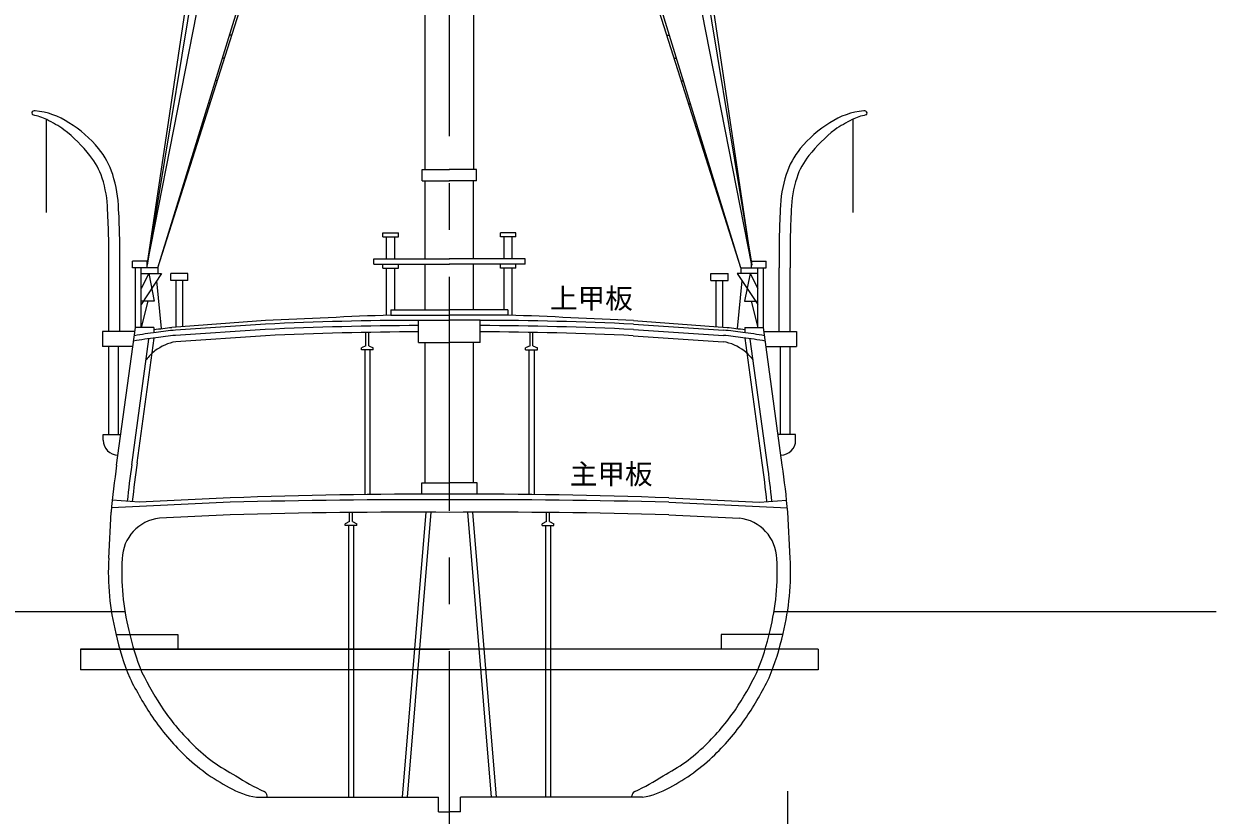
# Model space of a CAD drawing. Units: millimetres, scale not verified. Extents: x -51052 to 51048, y -29700 to 29700.
# Drawn here: x -5293 to 10886, y -17106 to -6369 of the extents above; entities that cross this region are included whole.
import ezdxf
from ezdxf.enums import TextEntityAlignment as Align

# ---------------------------------------------------------------- set-up
doc = ezdxf.new("R2010")
doc.units = ezdxf.units.MM
doc.header["$LTSCALE"] = 100
doc.linetypes.add('USER1', pattern=[50.8, 31.75, -6.35, 6.35, -6.35])
for name, color, linetype, lineweight in [('0-0_GL', 7, 'Continuous', 18), ('0-2_sunpou', 7, 'Continuous', 18), ('0-3_keijou', 7, 'Continuous', 18), ('0-5_text', 7, 'Continuous', 18), ('0-6_center', 7, 'USER1', 18)]:
    doc.layers.add(name, color=color, linetype=linetype, lineweight=lineweight)
doc.styles.add('ＭＳ ゴシック', font='')
doc.styles.get('ＭＳ ゴシック').set_extended_font_data('MS Gothic')

msp = doc.modelspace()

# ---------------------------------------------------------------- linework, layer by layer
at = {"layer": '0-0_GL'}
for p, q in [((-14422.4, -14341.4), (-3922.4, -14341.4)), ((4886.5, -14341.4), (10886.5, -14341.4))]:
    msp.add_line(p, q, dxfattribs=at)
at = {"layer": '0-2_sunpou'}
msp.add_line((5070, -16780.6), (5070, -21450.6), dxfattribs=at)
at = {"layer": '0-3_keijou'}
for p, q in [((-3620.3, -9643.2), (-2206.1, -156.7)), ((4584.4, -9643.2), (3170.2, -156.7)), ((-3473.5, -9681), (-548.7, -172.7)), ((-3473.5, -9681), (-450.1, -173.6)), ((152, -8347.2), (152, -179.4)), ((812, -8347.2), (812, -179.4)), ((4437.6, -9681), (1414.2, -173.6)), ((4437.6, -9681), (1512.8, -172.7)), ((-2469.6, -6524.2), (-2502.5, -6524.2)), ((3433.7, -6524.2), (3466.5, -6524.2)), ((-2568.1, -6833.8), (-2597.7, -6833.8)), ((3532.1, -6833.8), (3561.7, -6833.8)), ((-2666.5, -7143.4), (-2692.9, -7143.4)), ((3630.6, -7143.4), (3657, -7143.4)), ((-2765, -7453), (-2788.2, -7453)), ((3729, -7453), (3752.2, -7453)), ((-4989.9, -7665.4), (-4989.9, -8927.6)), ((-2863.4, -7762.6), (-2883.4, -7762.6)), ((3827.5, -7762.6), (3847.4, -7762.6)), ((5954, -7665.4), (5954, -8927.6)), ((-2961.9, -8072.2), (-2978.6, -8072.2)), ((3925.9, -8072.2), (3942.7, -8072.2)), ((-3060.3, -8381.7), (-3073.8, -8381.7)), ((112.9, -8347.2), (483.9, -8347.2)), ((112.9, -8500.2), (112.9, -8347.2)), ((851.1, -8347.2), (480.1, -8347.2)), ((851.1, -8500.2), (851.1, -8347.2)), ((4024.4, -8381.7), (4037.9, -8381.7)), ((112.9, -8500.2), (483.9, -8500.2)), ((153.9, -9556.2), (153.9, -8500.2)), ((851.1, -8500.2), (480.1, -8500.2)), ((810.1, -9556.2), (810.1, -8500.2)), ((-3158.8, -8691.3), (-3169.1, -8691.3)), ((4122.8, -8691.3), (4133.1, -8691.3)), ((-3257.2, -9000.9), (-3264.3, -9000.9)), ((4221.3, -9000.9), (4228.4, -9000.9)), ((-420.5, -9203.2), (-210.5, -9203.2)), ((-420.5, -9260.2), (-420.5, -9203.2)), ((-210.5, -9260.2), (-210.5, -9203.2)), ((1384.5, -9203.2), (1174.5, -9203.2)), ((1384.5, -9260.2), (1384.5, -9203.2)), ((-3355.7, -9310.5), (-3359.5, -9310.5)), ((-420.5, -9260.2), (-210.5, -9260.2)), ((-370.5, -9556.2), (-370.5, -9260.2)), ((-260.5, -9556.2), (-260.5, -9260.2)), ((1224.5, -9556.2), (1224.5, -9260.2)), ((1334.5, -9556.2), (1334.5, -9260.2)), ((4319.7, -9310.5), (4323.6, -9310.5)), ((-4141.7, -10545.3), (-4141.7, -9677.9)), ((-3991.7, -10545.3), (-3991.7, -9679.1)), ((-3618.4, -9589), (-3818, -9589)), ((-3778.5, -10487.3), (-3778.5, -9681)), ((-3701.5, -10487.3), (-3701.5, -9681)), ((-3618.4, -9681), (-3618.4, -9589)), ((-3473.5, -9681), (-3473.5, -9755.9)), ((-3454.1, -9620.1), (-3454.8, -9620.1)), ((-546.1, -9628.2), (-546.1, -9556.2)), ((-546.1, -9556.2), (483.9, -9556.2)), ((-546.1, -9628.2), (483.9, -9628.2)), ((-420.5, -9685.2), (-420.5, -9628.2)), ((-370.5, -10322.8), (-370.5, -9685.2)), ((-260.5, -10248.2), (-260.5, -9685.2)), ((153.9, -10248.2), (153.9, -9628.2)), ((1510.1, -9556.2), (480.1, -9556.2)), ((1510.1, -9628.2), (480.1, -9628.2)), ((810.1, -10248.2), (810.1, -9628.2)), ((1224.5, -10248.2), (1224.5, -9685.2)), ((1334.5, -10322.8), (1334.5, -9685.2)), ((1384.5, -9685.2), (1384.5, -9628.2)), ((1510.1, -9628.2), (1510.1, -9556.2)), ((4418.2, -9620.1), (4418.8, -9620.1)), ((4437.6, -9681), (4437.6, -9755.9)), ((4582.5, -9589), (4782, -9589)), ((4582.5, -9681), (4582.5, -9589)), ((4665.6, -10487.3), (4665.6, -9681)), ((4742.6, -10487.3), (4742.6, -9681)), ((4955.8, -10545.3), (4955.8, -9679.1)), ((5105.8, -10545.3), (5105.8, -9677.9)), ((-3597.9, -9755.9), (-3701.5, -9958.1)), ((-3426.2, -10504.6), (-3488.7, -9854.8)), ((-3065.9, -9757.7), (-3300.9, -9757.7)), ((-3227.6, -10483.4), (-3227.6, -9849.7)), ((-3137.8, -10476.9), (-3137.8, -9849.7)), ((-3065.9, -9849.7), (-3065.9, -9757.7)), ((4029.9, -9757.7), (4264.9, -9757.7)), ((4029.9, -9849.7), (4029.9, -9757.7)), ((4101.9, -10476.9), (4101.9, -9849.7)), ((4191.6, -10483.4), (4191.6, -9849.7)), ((4390.2, -10504.6), (4452.8, -9854.8)), ((4562, -9755.9), (4665.6, -9958.1)), ((-3612.8, -10132.6), (-3701.5, -10487.3)), ((4576.9, -10132.6), (4665.6, -10487.3)), ((-311.1, -10248.2), (483.9, -10248.2)), ((-311.1, -10248.2), (-311.1, -10320.2)), ((-311.1, -10320.2), (483.9, -10320.2)), ((1275.1, -10248.2), (480.1, -10248.2)), ((1275.1, -10320.2), (480.1, -10320.2)), ((1275.1, -10248.2), (1275.1, -10320.2)), ((-4034.7, -12357.9), (-3778.5, -10487.3)), ((-3527.6, -10487.3), (-3778.5, -10487.3)), ((-3527.6, -10487.3), (-3527.6, -10561)), ((-2016.4, -10394.7), (-3285, -10487.6)), ((-2016.7, -10515.8), (-3237, -10597.2)), ((-2015, -10444), (-3235.3, -10525.5)), ((63.9, -10392.2), (483.9, -10392.2)), ((63.9, -10692.2), (63.9, -10392.2)), ((2979, -10444), (4199.3, -10525.5)), ((2980.5, -10394.7), (4249, -10487.6)), ((2980.8, -10515.8), (4201, -10597.2)), ((4491.6, -10487.3), (4491.6, -10561)), ((4491.6, -10487.3), (4742.6, -10487.3)), ((4998.8, -12357.9), (4742.6, -10487.3)), ((-3786.4, -10545.3), (-4225.5, -10545.3)), ((-4225.5, -10545.3), (-4225.5, -10745.3)), ((-3829.6, -12353.8), (-3595.6, -10645.6)), ((-3757.1, -12324.8), (-3525.4, -10633.3)), ((-2012.5, -10600.7), (-3231.3, -10682)), ((-651.7, -10737), (-651.7, -10556.4)), ((-611.7, -10737), (-611.7, -10555.7)), ((1575.7, -10737), (1575.7, -10555.7)), ((1615.7, -10737), (1615.7, -10556.4)), ((2976.5, -10600.7), (4195.4, -10682)), ((4724.9, -12324.8), (4493.3, -10633.3)), ((4797.5, -12353.8), (4563.5, -10645.6)), ((4750.5, -10545.3), (5189.5, -10545.3)), ((5189.5, -10545.3), (5189.5, -10745.3)), ((-3813.8, -10745.3), (-4225.5, -10745.3)), ((-4141.7, -11941), (-4141.7, -10745.3)), ((-4010.7, -11941), (-4010.7, -10745.3)), ((-651.7, -10737), (-711.7, -10767)), ((-711.7, -10792), (-711.7, -10767)), ((-551.7, -10792), (-711.7, -10792)), ((-666.7, -10792), (-666.7, -12756.4)), ((-611.7, -10737), (-551.7, -10767)), ((-596.7, -10792), (-596.7, -12755.5)), ((-551.7, -10792), (-551.7, -10767)), ((63.9, -10692.2), (483.9, -10692.2)), ((153.9, -12595.5), (153.9, -10692.2)), ((900.1, -10692.2), (480.1, -10692.2)), ((810.1, -12595.5), (810.1, -10692.2)), ((1575.7, -10737), (1515.7, -10767)), ((1515.7, -10792), (1515.7, -10767)), ((1515.7, -10792), (1675.7, -10792)), ((1560.7, -10792), (1560.7, -12755.5)), ((1615.7, -10737), (1675.7, -10767)), ((1630.7, -10792), (1630.7, -12756.4)), ((1675.7, -10792), (1675.7, -10767)), ((4777.9, -10745.3), (5189.5, -10745.3)), ((4974.7, -11941), (4974.7, -10745.3)), ((5105.8, -11941), (5105.8, -10745.3)), ((-4215.8, -11941), (-3977.6, -11941)), ((-4215.8, -12020), (-4215.8, -11941)), ((5179.9, -11941), (4941.7, -11941)), ((5179.9, -12020), (5179.9, -11941)), ((105.9, -12595.5), (482, -12595.5)), ((105.9, -12750.6), (105.9, -12595.5)), ((858.1, -12595.5), (480.1, -12595.5)), ((858.1, -12595.5), (482, -12595.5)), ((858.1, -12750.6), (858.1, -12595.5)), ((858.1, -12750.6), (858.1, -12595.5)), ((-2495.7, -12861.6), (-4103.9, -12937.7)), ((-3727, -12859.9), (-4093.5, -12831.3)), ((-2495.7, -12801.5), (-3727, -12859.8)), ((3459.8, -12801.5), (4691.1, -12859.8)), ((3459.8, -12861.6), (5067.9, -12937.7)), ((4691.1, -12859.9), (5057.6, -12831.3)), ((-4141.7, -13617.8), (-4110.1, -12997.2)), ((-2495.7, -13029.8), (-3453.2, -13075.1)), ((-875, -13121.5), (-875, -13000.1)), ((-835, -13121.5), (-835, -12999.7)), ((-156.4, -16861.4), (165.2, -12996.4)), ((-88, -16861.4), (233.5, -12996.6)), ((1052.1, -16861.4), (730.5, -12996.6)), ((1120.5, -16861.4), (798.9, -12996.4)), ((1799.1, -13121.5), (1799.1, -12999.7)), ((1839.1, -13121.5), (1839.1, -13000.1)), ((3459.8, -13029.8), (4417.2, -13075.1)), ((5105.8, -13617.8), (5074.1, -12997.2)), ((-875, -13121.5), (-935, -13151.5)), ((-935, -13176.5), (-935, -13151.5)), ((-775, -13176.5), (-935, -13176.5)), ((-890, -13176.5), (-890, -16861.4)), ((-835, -13121.5), (-775, -13151.5)), ((-820, -13176.5), (-820, -16861.4)), ((-775, -13176.5), (-775, -13151.5)), ((1799.1, -13121.5), (1739.1, -13151.5)), ((1739.1, -13176.5), (1739.1, -13151.5)), ((1739.1, -13176.5), (1899.1, -13176.5)), ((1784.1, -13176.5), (1784.1, -16861.4)), ((1839.1, -13121.5), (1899.1, -13151.5)), ((1854.1, -13176.5), (1854.1, -16861.4)), ((1899.1, -13176.5), (1899.1, -13151.5)), ((5006.9, -14654.7), (4169.4, -14654.7)), ((4169.4, -14654.7), (4169.4, -14854.7)), ((-4523.3, -14854.7), (482, -14854.7)), ((-4523.3, -14854.7), (-4523.3, -15134.7)), ((5487.3, -14854.7), (482, -14854.7)), ((5487.3, -14854.7), (5487.3, -15134.7)), ((5487.3, -14854.7), (5487.3, -15134.7)), ((5487.3, -15134.7), (-4523.3, -15134.7)), ((5487.3, -15134.7), (482, -15134.7)), ((-2136.9, -16861.4), (332, -16861.4)), ((-1992.6, -16861.4), (-1992.6, -16842.4)), ((332, -17061.4), (332, -16861.4)), ((632, -17061.4), (632, -16861.4)), ((3100.9, -16861.4), (632, -16861.4)), ((2956.7, -16861.4), (2956.7, -16842.4)), ((332, -17061.4), (482, -17061.4)), ((632, -17061.4), (482, -17061.4))]:
    msp.add_line(p, q, dxfattribs=at)
for points in [[(-2055.1, -158.2), (-3620.3, -9643.2), (-1756.4, -161)], [(3019.2, -158.2), (4584.4, -9643.2), (2720.4, -161)], [(1384.5, -9260.2), (1174.5, -9260.2), (1174.5, -9203.2)], [(-3473.5, -9681), (-3818, -9681), (-3818, -9589)], [(-420.5, -9685.2), (-210.5, -9685.2), (-210.5, -9628.2)], [(1384.5, -9685.2), (1174.5, -9685.2), (1174.5, -9628.2)], [(4437.6, -9681), (4782, -9681), (4782, -9589)], [(-3701.5, -9755.9), (-3423.5, -9755.9), (-3701.5, -10177.6)], [(-3597.9, -9755.9), (-3524.1, -10132.6), (-3701.5, -10132.6)], [(-3065.9, -9849.7), (-3300.9, -9849.7), (-3300.9, -9757.7)], [(4029.9, -9849.7), (4264.9, -9849.7), (4264.9, -9757.7)], [(4665.6, -9755.9), (4387.6, -9755.9), (4665.6, -10177.6)], [(4562, -9755.9), (4488.2, -10132.6), (4665.6, -10132.6)], [(900.1, -10692.2), (900.1, -10392.2), (480.1, -10392.2)], [(-4042.8, -14654.7), (-3205.4, -14654.7), (-3205.4, -14854.7)], [(5487.3, -14854.7), (-4523.3, -14854.7), (-4523.3, -15134.7)]]:
    msp.add_lwpolyline(points, dxfattribs=at)
for centre, radius, start, end in [((-5160.7, -7582.1), 25.1, 168.9969, 247.52707), ((-5146.8, -7588.6), 40.2, 81.74538, 163.70136), ((-5239.6, -8562.6), 1018.5, 56.74278, 84.44399), ((6203.6, -8562.6), 1018.5, 95.55601, 123.25722), ((6110.8, -7588.6), 40.2, 16.29864, 98.25462), ((6124.7, -7582.1), 25.1, 292.47293, 11.0031), ((-5336.4, -8403.7), 815.5, 64.32783, 78.24373), ((-5790.8, -9312.8), 1831.8, 55.33446, 63.83774), ((-5493.7, -9043.9), 1561.2, 38.93825, 58.63447), ((6457.7, -9043.9), 1561.2, 121.36553, 141.06175), ((6754.9, -9312.8), 1831.8, 116.16226, 124.66554), ((6300.5, -8403.7), 815.5, 101.75627, 115.67217), ((-5996.8, -9414.4), 2035.5, 38.15578, 52.19056), ((6960.8, -9414.4), 2035.5, 127.80944, 141.84422), ((-5097.1, -8735.5), 1059, 17.61294, 39.44053), ((6061.2, -8735.5), 1059, 140.55947, 162.38706), ((-5097.1, -8735.5), 909, 17.56808, 39.54061), ((6061.2, -8735.5), 909, 140.45939, 162.43192), ((-5632.5, -8921.9), 1475.7, 1.09902, 18.19276), ((-5632.5, -8921.9), 1625.7, 1.19624, 18.16435), ((6596.5, -8921.9), 1625.7, 161.83565, 178.80376), ((6596.5, -8921.9), 1475.7, 161.80724, 178.90098), ((-15148.2, -9501), 11007.9, 359.07928, 3.16328), ((-15148.2, -9501), 11157.9, 359.08549, 3.14969), ((16112.3, -9501), 11157.9, 176.85031, 180.91451), ((16112.3, -9501), 11007.9, 176.83672, 180.92072), ((10762.2, -283358.3), 273262.5, 92.3224, 92.68031), ((-9798.1, -283358.3), 273262.5, 87.31969, 87.6776), ((-7581.4, 24675.2), 35424.3, 276.57121, 276.96633), ((208.9, -57985), 47521.4, 90.17513, 92.68438), ((209.2, -57913.4), 47521.4, 90.17513, 92.68438), ((754.9, -57913.4), 47521.4, 87.31562, 89.82487), ((755.1, -57985), 47521.4, 87.31562, 89.82487), ((8545.5, 24675.2), 35424.3, 263.03367, 263.42879), ((-2759.6, -16748.5), 6164, 96.9041, 99.75525), ((-2757.9, -16676.8), 6164, 96.9041, 99.67692), ((-2928.5, -14235.5), 3651.3, 94.84678, 99.0142), ((-2926.8, -14163.7), 3651.3, 94.84678, 99.0142), ((208.9, -57985.4), 47436.7, 90.17511, 92.68407), ((755.1, -57985.4), 47436.7, 87.31593, 89.82489), ((3890.8, -14163.7), 3651.3, 80.9858, 85.15322), ((3892.5, -14235.5), 3651.3, 80.9858, 85.15322), ((3721.9, -16676.8), 6164, 80.32308, 83.0959), ((3723.7, -16748.5), 6164, 80.24475, 83.0959), ((-3032.3, -11407.5), 770.4, 128.80155, 141.36974), ((-3111, -11339.3), 668.2, 100.37832, 127.2101), ((4078.8, -11339.3), 668.2, 52.7899, 79.62168), ((4000.2, -11407.5), 770.4, 38.63026, 51.19845), ((-4015.8, -12020), 200, 180, 270), ((4979.9, -12020), 200, 270, 0), ((9175.1, -14239.8), 13343.2, 171.89217, 174.65658), ((9380.2, -14235.7), 13343.2, 171.89217, 174.02683), ((9452.7, -14206.7), 13343.2, 171.89217, 174.17521), ((-8484.9, -14206.7), 13343.2, 5.82479, 8.10783), ((-8412.4, -14235.7), 13343.2, 5.97317, 8.10783), ((-8211.1, -14239.8), 13343.2, 5.34342, 8.10783), ((200.9, -84112.3), 71361.8, 89.77432, 92.16564), ((763.1, -84112.3), 71361.8, 87.83436, 90.22568), ((-41.1, -102740), 89912, 89.66661, 91.56436), ((1005.2, -102740), 89912, 88.43564, 90.33339), ((-3384, -13648), 577.1, 96.88385, 177.95027), ((-41.1, -102908.2), 89912, 89.66661, 91.56436), ((1005.2, -102908.2), 89912, 88.43564, 90.33339), ((4348.1, -13648), 577.1, 2.04973, 83.11615), ((-670.3, -13808.9), 3476.7, 176.84865, 193.87899), ((-670.3, -13808.9), 3295.5, 176.84234, 193.91096), ((1634.3, -13808.9), 3295.5, 346.08904, 3.15766), ((1634.3, -13808.9), 3476.7, 346.12101, 3.15135), ((-320.1, -13802.3), 3819, 192.71516, 202.18565), ((-320.1, -13802.3), 3637.8, 192.68613, 202.0732), ((1284.2, -13802.3), 3637.8, 337.9268, 347.31387), ((1284.2, -13802.3), 3819, 337.81435, 347.28484), ((894.4, -12853.6), 5137.2, 206.79303, 213.3307), ((69.6, -12853.6), 5137.2, 326.6693, 333.20697), ((894.4, -12853.6), 5318.5, 206.71284, 213.35486), ((69.6, -12853.6), 5318.5, 326.64514, 333.28716), ((-683.9, -13793.4), 3303.2, 214.75529, 225.67635), ((1648, -13793.4), 3303.2, 314.32365, 325.24471), ((-683.9, -13793.4), 3484.4, 214.71806, 225.67815), ((1648, -13793.4), 3484.4, 314.32185, 325.28194), ((-1298.2, -14418.1), 2427, 225.74591, 242.52482), ((2262.3, -14418.1), 2427, 297.47518, 314.25409), ((-1298.2, -14418.1), 2608.2, 225.74348, 242.39727), ((2262.3, -14418.1), 2608.2, 297.60273, 314.25652), ((-948.7, -14357.3), 2657.2, 236.4332, 245.93432), ((1912.8, -14357.3), 2657.2, 294.06568, 303.5668), ((-1991.1, -15868.3), 1003.8, 239.08771, 261.64698), ((-2065.4, -16848.6), 73, 4.84514, 63.079), ((3029.4, -16848.6), 73, 116.921, 175.15486), ((2955.1, -15868.3), 1003.8, 278.35302, 300.91229)]:
    msp.add_arc(centre, radius, start, end, dxfattribs=at)
at = {"layer": '0-6_center'}
msp.add_line((482, -18055.3), (482, 20620.9), dxfattribs=at)

# ---------------------------------------------------------------- texts
at = {"layer": '0-5_text', "style": 'ＭＳ ゴシック'}
for s, p in [('上甲板', (1845.8, -10315.1)), ('主甲板', (2114.2, -12698.5))]:
    msp.add_text(s, height=274.9, dxfattribs=at).set_placement(p, align=Align.BOTTOM_LEFT)

doc.saveas('drawing.dxf')
